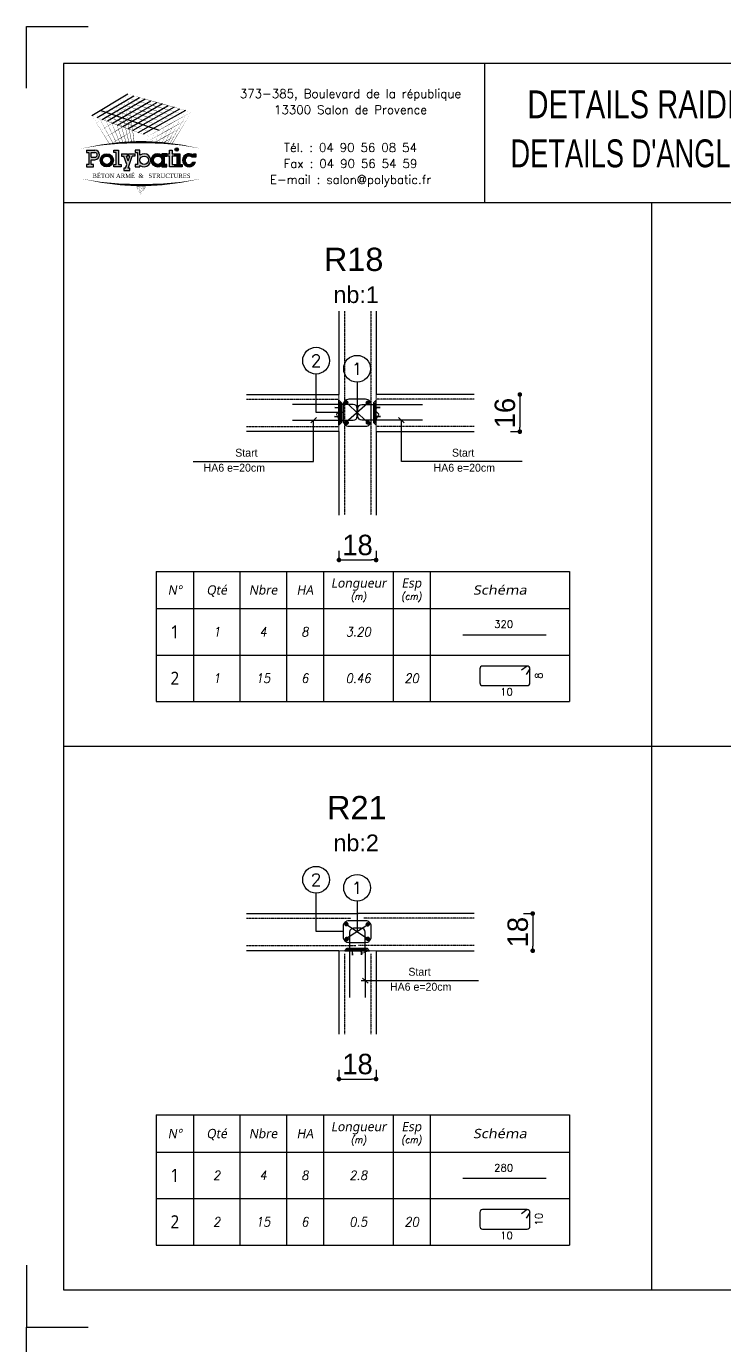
# Model space of a CAD drawing. Header units: metres. Extents: x -5618 to 118954, y -306 to 4637.
# Drawn here: x 1314 to 1689, y 1078 to 1787 of the extents above; entities that cross this region are included whole.
import ezdxf
from ezdxf.enums import TextEntityAlignment as Align

# ---------------------------------------------------------------- set-up
doc = ezdxf.new("R2010")
doc.units = ezdxf.units.M
doc.linetypes.add('STRICHPUNKT2_S11', pattern=[0.9, 0.7, -0.1, 0, -0.1])
for name, color, linetype in [('COTATION', 1, 'Continuous'), ('GO-CARTOUCHE', 7, 'Continuous'), ('GO-FER-HA', 140, 'Continuous'), ('GO-TEXTE', 9, 'Continuous'), ('GO-TEXTE-FER', 3, 'Continuous'), ('préfa v', 2, 'Continuous'), ('STR_VOI-POT', 6, 'Continuous')]:
    doc.layers.add(name, color=color, linetype=linetype)
doc.layers.add('STR_AXES', color=4, linetype='STRICHPUNKT2_S11', lineweight=25)
doc.styles.add('ARIAL', font='ARIAL.TTF')
doc.styles.add('Lucida', font='LSANSI.TTF')
doc.styles.add('POLYBATIC', font='TIMES.TTF')
doc.styles.add('schéma', font='simplex.shx')
doc.styles.add('Tableau', font='romans.shx', dxfattribs={"width": 0.9, "oblique": 10})
doc.styles.add('Tableau2', font='trebuc.TTF', dxfattribs={"width": 0.9, "oblique": 10})
doc.styles.add('TEXTE', font='romans.shx')
doc.styles.add('TEXTEBA', font='ARIAL.TTF')
doc.dimstyles.new('COUPE-20', dxfattribs={"dimscale": 0.5, "dimtxt": 22, "dimasz": 5, "dimexe": 0.05, "dimexo": 0, "dimgap": 5, "dimtad": 1, "dimdec": 0, "dimdsep": 46, "dimtxsty": 'Standard', "dimblk1": 'DOT', "dimblk2": 'DOT', "dimsah": 1, "dimcen": 0, "dimdle": 150, "dimclrd": 1, "dimclre": 1, "dimclrt": 7, "dimadec": 0, "dimazin": 0, "dimtfac": 1, "dimtdec": 0, "dimtix": 1, "dimtmove": 2, "dimatfit": 3, "dimldrblk": 'DOT', "dimfxl": 0, "dimtvp": 1, "dimtolj": 1, "dimtzin": 0, "dimarcsym": 0})

# ---------------------------------------------------------------- blocks, each defined once
blk = doc.blocks.new('A$C492E529B')
h = blk.add_hatch(color=256)
h.paths.add_polyline_path([(-1.983, 0.1), (-2.083, 0.1), (-2.083, 0.3), (-1.933, 0.3, 1), (-1.933, 0.7), (-2.283, 0.7), (-2.283, 0.6), (-2.183, 0.6), (-2.183, 0.1), (-2.283, 0.1), (-2.283, 0), (-1.983, 0)])
h.paths.add_polyline_path([(-2.083, 0.4), (-2.083, 0.6), (-1.933, 0.6, -1), (-1.933, 0.4)], flags=16)
for color, points in [(256, [(-0.938, 0.7), (-1.138, 0.7), (-1.138, 0.6), (-1.038, 0.6), (-1.038, 0.1), (-1.138, 0.1), (-1.138, 0), (-0.838, 0), (-0.838, 0.1), (-0.938, 0.1)]), (256, [(1.393, 0.55), (1.292, 0.55), (1.292, 0.7), (1.193, 0.7), (1.193, 0.55), (1.093, 0.55), (1.093, 0.45), (1.193, 0.45), (1.193, 0), (1.393, 0), (1.393, 0.1), (1.292, 0.1), (1.292, 0.45), (1.393, 0.45)]), (140, [(1.413, 0.725, 1), (1.563, 0.725, 1)]), (256, [(-0.367, 0.45), (-0.268, 0.45), (-0.268, 0.55), (-0.523, 0.55), (-0.523, 0.45), (-0.473, 0.45), (-0.543, 0.253), (-0.612, 0.45), (-0.562, 0.45), (-0.562, 0.55), (-0.818, 0.55), (-0.818, 0.45), (-0.718, 0.45), (-0.595, 0.101), (-0.648, -0.05), (-0.718, -0.05), (-0.718, -0.15), (-0.468, -0.15), (-0.468, -0.05), (-0.543, -0.05)]), (256, [(1.613, 0.55), (1.413, 0.55), (1.413, 0.45), (1.513, 0.45), (1.513, 0.1), (1.413, 0.1), (1.413, 0), (1.712, 0), (1.712, 0.1), (1.613, 0.1)]), (256, [(2.13, 0.4), (2.283, 0.4), (2.283, 0.55), (2.183, 0.55), (2.183, 0.487, 3.359496), (2.272, 0.2), (2.166, 0.2, -3.125802)])]:
    blk.add_hatch(color=color).paths.add_polyline_path(points)
h = blk.add_hatch(color=256)
h.paths.add_polyline_path([(-0.047, 0.487), (-0.047, 0.7), (-0.248, 0.7), (-0.248, 0.6), (-0.147, 0.6), (-0.147, 0.1), (-0.248, 0.1), (-0.248, 0), (-0.047, 0), (-0.047, 0.063, 2.12132)])
h.paths.add_polyline_path([(-0.047, 0.275, -1), (0.303, 0.275, -1)], flags=16)
h = blk.add_hatch(color=256)
h.paths.add_polyline_path([(-1.158, 0.275, 1), (-1.708, 0.275, 1)])
h.paths.add_polyline_path([(-1.608, 0.275, -1), (-1.258, 0.275, -1)], flags=16)
h = blk.add_hatch(color=256)
h.paths.add_polyline_path([(1.073, 0.1), (0.973, 0.1), (0.973, 0.45), (1.073, 0.45), (1.073, 0.55), (0.873, 0.55), (0.873, 0.487, 2.12132), (0.873, 0.063), (0.873, 0), (1.073, 0)])
h.paths.add_polyline_path([(0.523, 0.275, -1), (0.873, 0.275, -1)], flags=16)
for p, q in [((-0.595, 0.101), (-0.718, 0.45)), ((-0.648, -0.05), (-0.595, 0.101)), ((-0.543, 0.253), (-0.612, 0.45)), ((-0.543, -0.05), (-0.367, 0.45)), ((-0.543, 0.253), (-0.473, 0.45)), ((0.873, 0.55), (0.873, 0.487)), ((1.073, 0.55), (0.873, 0.55)), ((0.873, 0.063), (0.873, 0)), ((0.973, 0.1), (0.973, 0.45)), ((0.973, 0.45), (1.073, 0.45)), ((1.073, 0.1), (0.973, 0.1)), ((1.073, 0.45), (1.073, 0.55)), ((1.073, 0), (1.073, 0.1)), ((2.166, 0.2), (2.272, 0.2)), ((0.873, 0), (1.073, 0))]:
    blk.add_line(p, q)
for points in [[(-2.283, 0.7), (-1.933, 0.7)], [(-2.283, 0.7), (-2.283, 0.6), (-2.183, 0.6), (-2.183, 0.1), (-2.283, 0.1), (-2.283, 0), (-1.983, 0), (-1.983, 0.1), (-2.083, 0.1), (-2.083, 0.3), (-1.933, 0.3)], [(-2.083, 0.4), (-2.083, 0.6), (-1.933, 0.6)], [(-1.138, 0.7), (-0.938, 0.7), (-0.938, 0.1), (-0.838, 0.1), (-0.838, 0), (-1.138, 0), (-1.138, 0.1), (-1.038, 0.1), (-1.038, 0.6), (-1.138, 0.6), (-1.138, 0.7)], [(-0.248, 0.7), (-0.248, 0.6), (-0.147, 0.6), (-0.147, 0.1), (-0.248, 0.1), (-0.248, 0), (-0.047, 0), (-0.047, 0.063)], [(-0.047, 0.487), (-0.047, 0.7), (-0.248, 0.7)], [(1.093, 0.55), (1.193, 0.55), (1.193, 0.7), (1.292, 0.7), (1.292, 0.55), (1.393, 0.55), (1.393, 0.45), (1.292, 0.45), (1.292, 0.1), (1.393, 0.1), (1.393, 0), (1.193, 0), (1.193, 0.45), (1.093, 0.45)], [(-2.083, 0.4), (-1.933, 0.4)], [(-0.818, 0.55), (-0.562, 0.55)], [(-0.818, 0.55), (-0.818, 0.45), (-0.718, 0.45)], [(-0.612, 0.45), (-0.562, 0.45), (-0.562, 0.55)], [(-0.523, 0.55), (-0.268, 0.55), (-0.268, 0.45), (-0.367, 0.45)], [(-0.473, 0.45), (-0.523, 0.45), (-0.523, 0.55)], [(1.093, 0.45), (1.093, 0.55)], [(1.413, 0.45), (1.413, 0.55), (1.613, 0.55), (1.613, 0.1), (1.712, 0.1), (1.712, 0), (1.413, 0), (1.413, 0.1), (1.513, 0.1), (1.513, 0.45), (1.413, 0.45)], [(2.183, 0.487), (2.183, 0.55), (2.283, 0.55), (2.283, 0.4), (2.13, 0.4)], [(-0.648, -0.05), (-0.718, -0.05), (-0.718, -0.15), (-0.468, -0.15), (-0.468, -0.05), (-0.543, -0.05)]]:
    blk.add_lwpolyline(points)
at = {"color": 140}
blk.add_circle((1.488, 0.725), 0.075, dxfattribs=at)
for centre, radius in [((-1.433, 0.275), 0.275), ((-1.433, 0.275), 0.175), ((0.128, 0.275), 0.175), ((0.698, 0.275), 0.175)]:
    blk.add_circle(centre, radius)
for centre, radius, start, end in [((-1.933, 0.5), 0.2, 270, 90), ((-1.933, 0.5), 0.1, 270, 90), ((0.128, 0.275), 0.275, 230.4788, 129.5212), ((0.698, 0.275), 0.275, 50.4788, 309.5212), ((2.008, 0.275), 0.275, 50.4788, 344.1734), ((2.008, 0.275), 0.175, 45.5847, 334.6231)]:
    blk.add_arc(centre, radius, start, end)
blk = doc.blocks.new('POLYBATIC')
at = {"color": 140}
for p, q in [((-0.43, 3.281), (-1.602, 2.578)), ((-1.435, 2.518), (-0.241, 3.228)), ((-1.268, 2.457), (-0.053, 3.175)), ((0.135, 3.121), (-1.101, 2.397)), ((-0.934, 2.337), (0.323, 3.068)), ((-0.767, 2.276), (0.511, 3.015)), ((-1.309, 2.754), (0.586, 2.109)), ((0.7, 2.962), (-0.6, 2.216)), ((-0.433, 2.156), (0.888, 2.908)), ((1.076, 2.855), (-0.266, 2.095)), ((-0.099, 2.035), (1.264, 2.802)), ((1.452, 2.749), (0.067, 1.974))]:
    blk.add_line(p, q, dxfattribs=at)
for points in [[(-1.016, 2.93, 0.0156, 0, 0), (-0.43, 3.281, 0, 0, 0)], [(0.122, 2.71, 0.0156, 0, 0), (-0.869, 3.018, 0, 0, 0)], [(-0.491, 1.706, 0.0136, 0, 0), (-0.869, 3.018, 0, 0, 0)], [(-0.838, 2.873, 0.0156, 0, 0), (-0.241, 3.228, 0, 0, 0)], [(0.283, 2.803, 0.0156, 0, 0), (-0.723, 3.105, 0, 0, 0)], [(-0.398, 1.71, 0.014, 0, 0), (-0.723, 3.105, 0, 0, 0)], [(-0.661, 2.816, 0.0156, 0, 0), (-0.053, 3.175, 0, 0, 0)], [(0.444, 2.896, 0.0156, 0, 0), (-0.576, 3.193, 0, 0, 0)], [(-0.309, 1.714, 0.0145, 0, 0), (-0.576, 3.193, 0, 0, 0)], [(-0.483, 2.759, 0.0156, 0, 0), (0.135, 3.121, 0, 0, 0)], [(0.605, 2.988, 0.0156, 0, 0), (-0.43, 3.281, 0, 0, 0)], [(-0.225, 1.716, 0.0149, 0, 0), (-0.43, 3.281, 0, 0, 0)], [(-0.305, 2.702, 0.0156, 0, 0), (0.323, 3.068, 0, 0, 0)], [(-0.128, 2.646, 0.0156, 0, 0), (0.511, 3.015, 0, 0, 0)], [(-1.602, 2.578, 0, 0.0156, 0), (-1.016, 2.93, 0, 0, 0)], [(-0.684, 2.246, 0.0156, 0, 0), (-1.602, 2.578, 0, 0, 0)], [(-1.031, 1.66, 0.0111, 0, 0), (-1.602, 2.578, 0, 0, 0)], [(-1.456, 2.344, 0, 0.0156, 0), (-0.923, 2.663, 0, 0, 0)], [(-0.522, 2.339, 0.0156, 0, 0), (-1.455, 2.666, 0, 0, 0)], [(-0.913, 1.673, 0.0116, 0, 0), (-1.455, 2.666, 0, 0, 0)], [(-1.435, 2.518, 0, 0.0156, 0), (-0.838, 2.873, 0, 0, 0)], [(-0.361, 2.432, 0.0156, 0, 0), (-1.309, 2.754, 0, 0, 0)], [(-0.8, 1.684, 0.0121, 0, 0), (-1.309, 2.754, 0, 0, 0)], [(-1.268, 2.457, 0, 0.0156, 0), (-0.661, 2.816, 0, 0, 0)], [(-0.2, 2.524, 0.0156, 0, 0), (-1.162, 2.842, 0, 0, 0)], [(-0.692, 1.693, 0.0126, 0, 0), (-1.162, 2.842, 0, 0, 0)], [(-1.101, 2.397, 0, 0.0156, 0), (-0.483, 2.759, 0, 0, 0)], [(-0.039, 2.617, 0.0156, 0, 0), (-1.016, 2.93, 0, 0, 0)], [(-0.589, 1.7, 0.0131, 0, 0), (-1.016, 2.93, 0, 0, 0)], [(-0.934, 2.337, 0, 0.0156, 0), (-0.305, 2.702, 0, 0, 0)], [(-0.391, 2.983, 0, 0.0156, 0), (-0.923, 2.663, 0, 0, 0)], [(-0.352, 2.685, 0, 0.0156, 0), (-0.831, 2.397, 0, 0, 0)], [(-0.767, 2.276, 0, 0.0156, 0), (-0.128, 2.646, 0, 0, 0)], [(-0.6, 2.216, 0, 0.0156, 0), (0.05, 2.589, 0, 0, 0)], [(0.937, 2.305, 0, 0.0156, 0), (-0.039, 2.617, 0, 0, 0)], [(0.05, 2.589, 0.0156, 0, 0), (0.7, 2.962, 0, 0, 0)], [(1.113, 2.402, 0, 0.0156, 0), (0.122, 2.71, 0, 0, 0)], [(0.227, 2.532, 0.0156, 0, 0), (0.888, 2.908, 0, 0, 0)], [(1.289, 2.5, 0, 0.0156, 0), (0.283, 2.803, 0, 0, 0)], [(0.405, 2.475, 0.0156, 0, 0), (1.076, 2.855, 0, 0, 0)], [(1.465, 2.598, 0, 0.0156, 0), (0.444, 2.896, 0, 0, 0)], [(0.582, 2.418, 0.0156, 0, 0), (1.264, 2.802, 0, 0, 0)], [(1.641, 2.695, 0, 0.0156, 0), (0.605, 2.988, 0, 0, 0)], [(0.76, 2.362, 0.0156, 0, 0), (1.452, 2.749, 0, 0, 0)], [(0.937, 2.305, 0.0156, 0, 0), (1.641, 2.695, 0, 0, 0)], [(0.942, 1.67, 0.0112, 0, 0), (1.465, 2.598, 0, 0, 0)], [(1.012, 1.663, 0.012, 0, 0), (1.641, 2.695, 0, 0, 0)], [(-1.31, 2.109, 0, 0.0156, 0), (-0.831, 2.397, 0, 0, 0)], [(-0.312, 2.386, 0, 0.0156, 0), (-0.739, 2.131, 0, 0, 0)], [(0.234, 1.914, 0, 0.0156, 0), (-0.684, 2.246, 0, 0, 0)], [(0.41, 2.012, 0, 0.0156, 0), (-0.522, 2.339, 0, 0, 0)], [(-0.433, 2.156, 0, 0.0156, 0), (0.227, 2.532, 0, 0, 0)], [(0.586, 2.109, 0, 0.0156, 0), (-0.361, 2.432, 0, 0, 0)], [(-0.266, 2.095, 0, 0.0156, 0), (0.405, 2.475, 0, 0, 0)], [(0.762, 2.207, 0, 0.0156, 0), (-0.2, 2.524, 0, 0, 0)], [(-0.099, 2.035, 0, 0.0156, 0), (0.582, 2.418, 0, 0, 0)], [(0.067, 1.974, 0, 0.0156, 0), (0.76, 2.362, 0, 0, 0)], [(0.234, 1.914, 0, 0.0156, 0), (0.937, 2.305, 0, 0, 0)], [(0.587, 1.7, 0.00718, 0, 0), (0.762, 2.207, 0, 0, 0)], [(0.689, 1.693, 0.0083, 0, 0), (0.937, 2.305, 0, 0, 0)], [(0.765, 1.884, 0.0156, 0, 0), (1.342, 2.205, 0, 0, 0)], [(0.781, 1.685, 0.00933, 0, 0), (1.113, 2.402, 0, 0, 0)], [(0.852, 2.095, 0.0156, 0, 0), (1.491, 2.45, 0, 0, 0)], [(0.865, 1.678, 0.0103, 0, 0), (1.289, 2.5, 0, 0, 0)], [(-1.953, 1.508, 0, 0.0781, -0.053843), (0, 1.719, 0, 0, 0)], [(-1.165, 1.875, 0, 0.0156, 0), (-0.739, 2.131, 0, 0, 0)], [(-1.019, 1.641, 0, 0.0156, 0), (-0.646, 1.864, 0, 0, 0)], [(-0.273, 2.088, 0, 0.0156, 0), (-0.646, 1.864, 0, 0, 0)], [(-0.234, 1.79, 0, 0.00638, 0), (-0.365, 1.711, 0, 0.00638, 0)], [(1.953, 1.508, 0, 0.0781, 0.053843), (0, 1.719, 0, 0, 0)], [(0.213, 1.74, 0, 0.0156, 0), (0.852, 2.095, 0, 0, 0)], [(0.21, 1.716, 0.00323, 0, 0), (0.234, 1.914, 0, 0, 0)], [(0.349, 1.712, 0.00465, 0, 0), (0.41, 2.012, 0, 0, 0)], [(0.447, 1.708, 0.00693, 0.0156, 0), (0.767, 1.886, 0, 0, 0)], [(0.474, 1.706, 0.00597, 0, 0), (0.586, 2.109, 0, 0, 0)], [(0.68, 1.675, 0.0156, 0, 0), (1.193, 1.96, 0, 0, 0)], [(0.96, 1.668, 0.00293, 0, 0), (1.044, 1.715, 0, 0, 0)], [(-1.953, 0.523, 0, 0.0781, 0.053843), (0, 0.312, 0, 0, 0)], [(1.953, 0.523, 0, 0.0781, -0.053843), (0, 0.312, 0, 0, 0)], [(0, 0, 0, 0.00381, 0), (-0.195, 0.315, 0, 0.00381, 0)], [(0, 0, 0, 0.00368, 0), (-0.171, 0.314, 0, 0.00368, 0)], [(0, 0, 0, 0.00356, 0), (-0.149, 0.314, 0, 0.00356, 0)], [(0, 0, 0, 0.00345, 0), (-0.128, 0.313, 0, 0.00345, 0)], [(0, 0, 0, 0.00334, 0), (-0.109, 0.313, 0, 0.00334, 0)], [(0, 0, 0, 0.00324, 0), (-0.09, 0.313, 0, 0.00324, 0)], [(0, 0, 0, 0.00315, 0), (-0.073, 0.313, 0, 0.00315, 0)], [(0, 0, 0, 0.00306, 0), (-0.056, 0.313, 0, 0.00306, 0)], [(0, 0, 0, 0.00306, 0), (-0.056, 0.313, 0, 0.00306, 0)], [(0, 0, 0, 0.00298, 0), (-0.041, 0.313, 0, 0.00298, 0)], [(0, 0, 0, 0.0051, 0), (0.038, 0.313, 0, 0.0051, 0)], [(0, 0, 0, 0.00425, 0), (0.127, 0.313, 0, 0.00425, 0)], [(0, 0, 0, 0.00408, 0), (0.145, 0.314, 0, 0.00408, 0)], [(0, 0, 0, 0.00392, 0), (0.162, 0.314, 0, 0.00392, 0)], [(0, 0, 0, 0.00378, 0), (0.177, 0.314, 0, 0.00378, 0)], [(0, 0, 0, 0.00365, 0), (0.191, 0.315, 0, 0.00365, 0)], [(0, 0, 0, 0.00486, 0), (0.064, 0.313, 0, 0.00486, 0)], [(0, 0, 0, 0.00464, 0), (0.087, 0.313, 0, 0.00464, 0)], [(0, 0, 0, 0.00443, 0), (0.108, 0.313, 0, 0.00443, 0)]]:
    blk.add_lwpolyline(points, format="xyseb", dxfattribs=at)
at = {"color": 5, "xscale": 0.78125, "yscale": 0.78125, "zscale": 0.78125}
blk.add_blockref('A$C492E529B', (0, 0.91), dxfattribs=at)
at = {"lineweight": 60, "style": 'POLYBATIC'}
for s, p in [('BÉTON ARMÉ', (-1.587, 0.547)), ('STRUCTURES', (0.24, 0.547))]:
    blk.add_text(s, height=0.1406, dxfattribs=at).set_placement(p)
at = {"color": 140, "style": 'POLYBATIC'}
blk.add_text('&', height=0.141, dxfattribs=at).set_placement((0, 0.547), align=Align.CENTER)
blk = doc.blocks.new('_DOT')
at = {"color": 0, "linetype": 'ByBlock'}
blk.add_line((-0.5, 0), (-1, 0), dxfattribs=at)
at = {"color": 0, "linetype": 'ByBlock', "const_width": 0.5}
blk.add_lwpolyline([(-0.25, 0, 1), (0.25, 0, 1)], format="xyb", close=True, dxfattribs=at)
blk = doc.blocks.new('*D1406')
at = {"layer": 'COTATION', "color": 1, "lineweight": -2}
for p, q in [((1481.82, 1505.28), (1481.82, 1500.26)), ((1501.82, 1505.28), (1501.82, 1500.26)), ((1484.32, 1500.28), (1499.32, 1500.28))]:
    blk.add_line(p, q, dxfattribs=at)
at = {"layer": 'DEFPOINTS', "color": 0, "lineweight": -3}
for p in [(1481.82, 1524.41), (1501.82, 1524.41), (1501.82, 1500.28)]:
    blk.add_point(p, dxfattribs=at)
at = {"layer": 'COTATION', "color": 1, "lineweight": -2, "xscale": 2.5, "yscale": 2.5, "zscale": 2.5, "rotation": 180}
blk.add_blockref('_DOT', (1481.82, 1500.28), dxfattribs=at)
at = {"layer": 'COTATION', "color": 1, "lineweight": -2, "xscale": 2.5, "yscale": 2.5, "zscale": 2.5}
blk.add_blockref('_DOT', (1501.82, 1500.28), dxfattribs=at)
at = {"layer": 'COTATION', "color": 7, "insert": (1491.82, 1508.28), "char_height": 11, "attachment_point": 5}
blk.add_mtext('\\A1;18', dxfattribs=at)
blk = doc.blocks.new('Barre libre')
at = {"layer": 'GO-TEXTE-FER'}
for p, q in [((0, 0), (0, -1)), ((0, 0), (8.9, 0)), ((0.8, 0), (0.8, -1)), ((1.8, 0), (1.8, -1)), ((2.8, 0), (2.8, -1)), ((3.6, 0), (3.6, -1)), ((5.1, 0), (5.1, -1)), ((5.9, 0), (5.9, -1)), ((8.9, 0), (8.9, -1)), ((0, -1), (8.9, -1))]:
    blk.add_line(p, q, dxfattribs=at)
at = {"layer": 'GO-TEXTE-FER', "color": 1}
blk.add_line((6.603, -0.563), (8.394, -0.563), dxfattribs=at)
at = {"layer": 'GO-TEXTE-FER', "color": 1, "style": 'Tableau'}
blk.add_attdef('Longueur', text='', height=0.16, dxfattribs=at).set_placement((7.481, -0.336), align=Align.MIDDLE_CENTER)
at = {"layer": 'GO-TEXTE-FER', "style": 'Tableau2', "width": 0.9}
blk.add_attdef('NUMERO', text='', height=0.28, dxfattribs=at).set_placement((0.4, -0.5), align=Align.MIDDLE_CENTER)
at = {"layer": 'GO-TEXTE-FER', "style": 'Tableau', "oblique": 10, "width": 0.9}
for tag, p in [('QUANTITE', (1.3, -0.5)), ('NOMBRE', (2.3, -0.5)), ('NUANCE', (3.2, -0.5)), ('LONGUEUR', (4.35, -0.5)), ('ESPACEMENTS', (5.5, -0.5))]:
    blk.add_attdef(tag, text='', height=0.2, dxfattribs=at).set_placement(p, align=Align.MIDDLE_CENTER)
blk = doc.blocks.new('Désignation')
at = {"layer": 'GO-TEXTE-FER'}
for p, q in [((0, 0.8), (8.9, 0.8)), ((0, 0.8), (0, 0)), ((0.8, 0.8), (0.8, 0)), ((1.8, 0.8), (1.8, 0)), ((2.8, 0.8), (2.8, 0)), ((3.6, 0.8), (3.6, 0)), ((5.1, 0.8), (5.1, 0)), ((5.9, 0.8), (5.9, 0)), ((8.9, 0.8), (8.9, 0)), ((0, 0), (8.9, 0))]:
    blk.add_line(p, q, dxfattribs=at)
at = {"layer": 'GO-TEXTE-FER', "style": 'Tableau2', "oblique": 10}
for s, p in [('Longueur', (4.356, 0.55)), ('Esp', (5.494, 0.55)), ('N°', (0.4, 0.4)), ('Qté', (1.3, 0.4)), ('Nbre', (2.3, 0.4)), ('HA', (3.2, 0.4))]:
    blk.add_text(s, height=0.2, dxfattribs=at).set_placement(p, align=Align.MIDDLE_CENTER)
at = {"layer": 'GO-TEXTE-FER', "color": 7, "style": 'Tableau', "oblique": 10, "width": 0.9}
for s, p in [('(m)', (4.356, 0.265)), ('(cm)', (5.494, 0.265))]:
    blk.add_text(s, height=0.15, dxfattribs=at).set_placement(p, align=Align.MIDDLE_CENTER)
at = {"layer": 'GO-TEXTE-FER', "style": 'Tableau2', "oblique": 10, "width": 1.2}
blk.add_text('Schéma', height=0.2, dxfattribs=at).set_placement((7.4, 0.4), align=Align.MIDDLE_CENTER)
blk = doc.blocks.new('Cadre')
at = {"layer": 'GO-TEXTE-FER'}
for p, q in [((0, 0), (0, -1)), ((0, 0), (8.9, 0)), ((0.8, 0), (0.8, -1)), ((1.8, 0), (1.8, -1)), ((2.8, 0), (2.8, -1)), ((3.6, 0), (3.6, -1)), ((5.1, 0), (5.1, -1)), ((5.9, 0), (5.9, -1)), ((8.9, 0), (8.9, -1)), ((0, -1), (8.9, -1))]:
    blk.add_line(p, q, dxfattribs=at)
at = {"layer": 'GO-TEXTE-FER', "color": 1}
for p, q in [((7.987, -0.237), (7.868, -0.328)), ((8.047, -0.297), (7.965, -0.422))]:
    blk.add_line(p, q, dxfattribs=at)
blk.add_lwpolyline([(6.967, -0.297), (6.967, -0.597, 0.414214), (7.027, -0.657), (7.987, -0.657, 0.414214), (8.047, -0.597), (8.047, -0.297, 0.414214), (7.987, -0.237), (7.027, -0.237, 0.414214)], format="xyb", close=True, dxfattribs=at)
at = {"layer": 'GO-TEXTE-FER', "color": 1, "style": 'Tableau'}
blk.add_attdef('Largeur', text='', height=0.16, rotation=90, dxfattribs=at).set_placement((8.237, -0.445), align=Align.MIDDLE_CENTER)
at = {"layer": 'GO-TEXTE-FER', "style": 'Tableau2', "width": 0.9}
blk.add_attdef('NUMERO', text='', height=0.28, dxfattribs=at).set_placement((0.4, -0.5), align=Align.MIDDLE_CENTER)
at = {"layer": 'GO-TEXTE-FER', "style": 'Tableau', "oblique": 10, "width": 0.9}
for tag, p in [('QUANTITE', (1.3, -0.5)), ('NOMBRE', (2.3, -0.5)), ('NUANCE', (3.2, -0.5)), ('LONGUEUR', (4.35, -0.5)), ('ESPACEMENTS', (5.5, -0.5))]:
    blk.add_attdef(tag, text='', height=0.2, dxfattribs=at).set_placement(p, align=Align.MIDDLE_CENTER)
at = {"layer": 'GO-TEXTE-FER', "color": 1, "style": 'Tableau'}
blk.add_attdef('Longueur', text='', height=0.16, dxfattribs=at).set_placement((7.542, -0.794), align=Align.MIDDLE_CENTER)
blk = doc.blocks.new('*D1445')
at = {"layer": 'DEFPOINTS', "color": 0, "lineweight": -3}
for p in [(1554.69, 1589.33, -306.69), (1554.69, 1569.33), (1579.2, 1569.33)]:
    blk.add_point(p, dxfattribs=at)
at = {"layer": 'STR_VOI-POT', "color": 1, "lineweight": -2}
for p, q in [((1578.82, 1589.33), (1579.22, 1589.33)), ((1579.2, 1586.83), (1579.2, 1571.83)), ((1574.2, 1569.33), (1579.22, 1569.33))]:
    blk.add_line(p, q, dxfattribs=at)
at = {"layer": 'STR_VOI-POT', "color": 1, "lineweight": -2, "xscale": 2.5, "yscale": 2.5, "zscale": 2.5}
for p, rotation in [((1579.2, 1589.33), 90), ((1579.2, 1569.33), 270)]:
    blk.add_blockref('_DOT', p, dxfattribs=dict(at, rotation=rotation))
at = {"layer": 'STR_VOI-POT', "color": 7, "insert": (1571.2, 1579.33), "char_height": 11, "attachment_point": 5, "rotation": 90}
blk.add_mtext('\\A1;16', dxfattribs=at)
blk = doc.blocks.new('stab2')
at = {"layer": 'GO-FER-HA'}
h = blk.add_hatch(dxfattribs=at)
h.set_pattern_fill('ANSI31', color=9, scale=6.075, angle=-630, style=0)
h.set_pattern_definition([(225, (395894.73794, 54992.6584), (-0.536959212, 0.536959212), [])])
h.paths.add_polyline_path([(0, -8.6), (-2, -6.5), (-2, -4.9), (0, -4.9)])
h.paths.add_polyline_path([(0, -4.9), (-2, -4.9), (-2, -1.7), (0, -1.9)])
h.paths.add_polyline_path([(0, -1.4), (-2, -1.7), (-2, 8), (0, 7.8)])
h.paths.add_polyline_path([(-1.6, 8.1), (0, 9.7), (0, 8.2)])
at = {"layer": 'GO-FER-HA', "color": 1}
for p, q in [((-14.1, 2.9), (-14.1, -3.2)), ((0.6, 5.9), (-11.1, 5.9)), ((0, 3.9), (-2.2, 3.7)), ((-2.2, 3.7), (3.5, 3.1)), ((-2, 7.6), (0, 9.7)), ((-2, -7.6), (-2, 7.6)), ((0, 9.7), (0, -9.7)), ((0, 3.1), (0, -3.1)), ((3.5, 3.1), (0, 3.1)), ((36, 5.9), (0.6, 5.9)), ((-11.1, -6.2), (36, -6.2)), ((0, -3.1), (-2.1, -3.4)), ((-2.1, -3.4), (3.2, -3.9)), ((0, -9.7), (-2, -7.6)), ((3.2, -3.9), (0, -3.9))]:
    blk.add_line(p, q, dxfattribs=at)
for centre, start_param, end_param in [((-11.1, 2.9), -0.785398, 0.785398), ((-11.1, -3.2), 0.785398, 2.356194)]:
    blk.add_ellipse(centre, major_axis=(-2.15, 2.15), ratio=1, start_param=start_param, end_param=end_param, dxfattribs=at)
blk = doc.blocks.new('*D1415')
at = {"layer": 'COTATION', "color": 1, "lineweight": -2}
for p, q in [((1481.82, 1225.96), (1481.82, 1220.94)), ((1501.82, 1225.96), (1501.82, 1220.94)), ((1484.32, 1220.96), (1499.32, 1220.96))]:
    blk.add_line(p, q, dxfattribs=at)
at = {"layer": 'DEFPOINTS', "color": 0, "lineweight": -3}
for p in [(1481.82, 1245.09), (1501.82, 1245.09), (1501.82, 1220.96)]:
    blk.add_point(p, dxfattribs=at)
at = {"layer": 'COTATION', "color": 1, "lineweight": -2, "xscale": 2.5, "yscale": 2.5, "zscale": 2.5, "rotation": 180}
blk.add_blockref('_DOT', (1481.82, 1220.96), dxfattribs=at)
at = {"layer": 'COTATION', "color": 1, "lineweight": -2, "xscale": 2.5, "yscale": 2.5, "zscale": 2.5}
blk.add_blockref('_DOT', (1501.82, 1220.96), dxfattribs=at)
at = {"layer": 'COTATION', "color": 7, "insert": (1491.82, 1228.96), "char_height": 11, "attachment_point": 5}
blk.add_mtext('\\A1;18', dxfattribs=at)
blk = doc.blocks.new('*D1416')
at = {"layer": 'COTATION', "color": 1, "lineweight": -2}
for p, q in [((1581.13, 1310.01), (1586.15, 1310.01)), ((1586.13, 1307.51), (1586.13, 1292.51)), ((1585.17, 1290.01), (1586.15, 1290.01))]:
    blk.add_line(p, q, dxfattribs=at)
at = {"layer": 'DEFPOINTS', "color": 0, "lineweight": -3}
for p in [(1554.69, 1310.01), (1555.09, 1290.01, -155.42), (1586.13, 1290.01)]:
    blk.add_point(p, dxfattribs=at)
at = {"layer": 'COTATION', "color": 1, "lineweight": -2, "xscale": 2.5, "yscale": 2.5, "zscale": 2.5}
for p, rotation in [((1586.13, 1310.01), 90), ((1586.13, 1290.01), 270)]:
    blk.add_blockref('_DOT', p, dxfattribs=dict(at, rotation=rotation))
at = {"layer": 'COTATION', "color": 7, "insert": (1578.13, 1300.01), "char_height": 11, "attachment_point": 5, "rotation": 90}
blk.add_mtext('\\A1;18', dxfattribs=at)

msp = doc.modelspace()

# ---------------------------------------------------------------- hatches: boundary and pattern name
at = {"layer": 'GO-FER-HA'}
h = msp.add_hatch(dxfattribs=at)
h.set_pattern_fill('ANSI31', color=9, scale=4.218928, angle=-540, style=0)
h.set_pattern_definition([(45, (-36699.3324, -273648.49785), (-0.3729040775, 0.3729040775), [])])
h.paths.add_polyline_path([(1497.56, 1290.01), (1496.16, 1291.41), (1495.03, 1291.41), (1495.03, 1290.01)])
h.paths.add_polyline_path([(1495.03, 1290.01), (1495.03, 1291.41), (1492.84, 1291.41), (1492.98, 1290.01)])
h.paths.add_polyline_path([(1492.61, 1290.01), (1492.83, 1291.41), (1486.05, 1291.41), (1486.19, 1290.01)])
h.paths.add_polyline_path([(1485.99, 1291.09), (1484.91, 1290.01), (1485.9, 1290.01)])

# ---------------------------------------------------------------- linework, layer by layer
for points in [[(1313.5, 1754.09), (1313.5, 1787.42), (1346.83, 1787.42)], [(1560.15, 1767.42), (1560.15, 1692.48)], [(2283.41, 1692.48), (1333.5, 1692.48)], [(1650.14, 1692.48), (1650.14, 1107.49)], [(2283.41, 1399.98), (1333.5, 1399.98)], [(1313.5, 1120.82), (1313.5, 1087.49), (1346.83, 1087.49)], [(1313.5, 1054.16), (1313.5, 1087.49), (1346.83, 1087.49)]]:
    msp.add_lwpolyline(points)
msp.add_lwpolyline([(1333.5, 1767.42), (1333.5, 1107.49), (2283.41, 1107.49), (2283.41, 1767.42)], close=True)
at = {"lineweight": 18}
for points in [[(1481.82, 1568.76), (1481.82, 1575.71), (1480.4, 1578.73), (1483.17, 1581.48), (1481.82, 1584.64), (1481.82, 1589.33)], [(1501.82, 1568.76), (1501.82, 1575.71), (1503.24, 1578.73), (1500.47, 1581.48), (1501.82, 1584.64), (1501.82, 1589.33)], [(1481.82, 1290.01), (1488.77, 1290.01), (1491.79, 1291.43), (1494.54, 1288.66), (1497.7, 1290.01), (1505.01, 1290.01)]]:
    msp.add_lwpolyline(points, dxfattribs=at)
at = {"layer": 'GO-CARTOUCHE', "color": 2, "ltscale": 3}
for p, q in [((1469.68, 1576.87), (1466.65, 1574.13)), ((1513.96, 1576.87), (1516.99, 1574.13)), ((1493.75, 1273.94), (1556.93, 1273.94)), ((1494.43, 1275.31), (1497.46, 1272.57))]:
    msp.add_line(p, q, dxfattribs=at)
for points in [[(1403.24, 1553.26), (1468.16, 1553.26), (1468.16, 1575.5)], [(1580.4, 1553.26), (1515.48, 1553.26), (1515.48, 1575.5)]]:
    msp.add_lwpolyline(points, dxfattribs=at)
at = {"layer": 'GO-FER-HA'}
for p, q in [((1469.5, 1579.61, -16.83), (1469.5, 1600.33, -16.83)), ((1491.55, 1596), (1491.55, 1579.71)), ((1485.41, 1574.17), (1497.29, 1584.82)), ((1485.77, 1584.96), (1497.34, 1574.27)), ((1484.08, 1579.61, -16.83), (1469.5, 1579.61, -16.83)), ((1469.5, 1300.29, -16.83), (1469.5, 1321.01, -16.83)), ((1491.55, 1316.68), (1491.55, 1300.38)), ((1484.08, 1300.29, -16.83), (1469.5, 1300.29, -16.83)), ((1485.41, 1296.33), (1497.29, 1304.18)), ((1485.77, 1304.32), (1497.34, 1296.43))]:
    msp.add_line(p, q, dxfattribs=at)
at = {"layer": 'GO-FER-HA', "color": 1}
for p, q in [((1487.51, 1300), (1487.51, 1289.47)), ((1493.84, 1302.11), (1489.62, 1302.11)), ((1495.95, 1289.47), (1495.95, 1300)), ((1484.91, 1290.01), (1486.31, 1291.41)), ((1484.91, 1290.01), (1498.34, 1290.01)), ((1484.91, 1290.01), (1487.96, 1290.01)), ((1486.31, 1291.41), (1496.94, 1291.41)), ((1487.51, 1289.47), (1487.51, 1264.86)), ((1488.51, 1290.01), (1495.92, 1290.01)), ((1488.55, 1290.01), (1488.69, 1291.55)), ((1488.69, 1291.55), (1489.1, 1287.6)), ((1489.1, 1287.6), (1489.1, 1290.01)), ((1493.39, 1290.01), (1493.61, 1291.46)), ((1493.61, 1291.46), (1493.98, 1287.78)), ((1493.98, 1287.78), (1493.98, 1290.01)), ((1495.95, 1289.47), (1495.95, 1264.86)), ((1496.51, 1290.01), (1498.34, 1290.01)), ((1498.34, 1290.01), (1496.94, 1291.41))]:
    msp.add_line(p, q, dxfattribs=at)
at = {"layer": 'GO-FER-HA', "color": 6, "linetype": 'Continuous', "const_width": 1.2}
for points in [[(1486.37, 1584.96, 1), (1485.17, 1584.96, 1)], [(1497.89, 1584.82, 1), (1496.69, 1584.82, 1)], [(1486.61, 1574.17, 1), (1485.41, 1574.17, 1)], [(1497.94, 1574.27, 1), (1496.74, 1574.27, 1)], [(1486.37, 1304.32, 1), (1485.17, 1304.32, 1)], [(1497.89, 1304.18, 1), (1496.69, 1304.18, 1)], [(1486.61, 1296.33, 1), (1485.41, 1296.33, 1)], [(1497.94, 1296.43, 1), (1496.74, 1296.43, 1)]]:
    msp.add_lwpolyline(points, format="xyb", close=True, dxfattribs=at)
at = {"layer": 'GO-FER-HA'}
for centre in [(1469.5, 1607.53, -16.83), (1491.55, 1603.2), (1469.5, 1328.21, -16.83), (1491.55, 1323.88)]:
    msp.add_circle(centre, 7.2, dxfattribs=at)
at = {"layer": 'GO-FER-HA', "color": 1}
for centre, start, end in [((1489.62, 1300), 90, 180), ((1493.84, 1300), 360, 90)]:
    msp.add_arc(centre, 2.11, start, end, dxfattribs=at)
at = {"layer": 'préfa v', "color": 2, "ltscale": 3}
for p, q in [((1481.82, 1634.24), (1481.82, 1589.33)), ((1501.82, 1634.24), (1501.82, 1589.33)), ((1481.82, 1569.33), (1432.11, 1569.33)), ((1481.82, 1569.33), (1481.82, 1524.41)), ((1501.82, 1569.33), (1501.82, 1524.41)), ((1501.82, 1569.33), (1554.69, 1569.33)), ((1481.82, 1290.01), (1432.11, 1290.01)), ((1481.82, 1290.01), (1481.82, 1245.09)), ((1501.82, 1290.01), (1501.82, 1245.09)), ((1501.82, 1290.01), (1554.69, 1290.01))]:
    msp.add_line(p, q, dxfattribs=at)
for points in [[(1432.11, 1589.33), (1481.82, 1589.33)], [(1432.11, 1310.01), (1492.13, 1310.01)]]:
    msp.add_lwpolyline(points, dxfattribs=at)
at = {"layer": 'préfa v', "color": 2, "ltscale": 3, "elevation": -306.69}
for points in [[(1554.69, 1589.33), (1501.82, 1589.33)], [(1554.69, 1310.01), (1492.13, 1310.01)]]:
    msp.add_lwpolyline(points, dxfattribs=at)
at = {"layer": 'STR_AXES', "ltscale": 0.5}
for p, q in [((1432.11, 1586.84, -153.35), (1481.82, 1586.84, -153.35)), ((1554.69, 1586.84, -460.04), (1501.82, 1586.84, -460.04)), ((1432.11, 1572.16, -152.21), (1481.82, 1572.16, -153.07)), ((1554.69, 1572.16, -458.79), (1501.82, 1572.16, -459.71)), ((1432.11, 1307.52, -153.35), (1488.13, 1307.52, -153.35)), ((1554.69, 1307.52, -460.04), (1495.13, 1307.52, -460.04)), ((1432.11, 1292.84, -152.21), (1490.88, 1292.84, -153.35)), ((1554.69, 1292.84, -458.79), (1492.39, 1292.84, -460.04))]:
    msp.add_line(p, q, dxfattribs=at)
for points in [[(1484.82, 1634.24), (1484.82, 1524.41)], [(1499.01, 1634.24), (1499.01, 1524.41)], [(1484.82, 1288.38), (1484.82, 1245.09)], [(1499.01, 1288.38), (1499.01, 1245.09)]]:
    msp.add_lwpolyline(points, dxfattribs=at)
at = {"layer": 'STR_VOI-POT'}
for points in [[(1484.08, 1575.35, 0.414214), (1487.12, 1572.31), (1496.14, 1572.31, 0.414214), (1499.18, 1575.35), (1499.18, 1583.73, 0.414214), (1496.14, 1586.77), (1487.12, 1586.77, 0.414214), (1484.08, 1583.73)], [(1484.08, 1297.5, 0.414214), (1487.12, 1294.47), (1496.14, 1294.47, 0.414214), (1499.18, 1297.5), (1499.18, 1303.09, 0.414214), (1496.14, 1306.12), (1487.12, 1306.12, 0.414214), (1484.08, 1303.09)]]:
    msp.add_lwpolyline(points, format="xyb", close=True, dxfattribs=at)

# ---------------------------------------------------------------- block references
at = {"xscale": 16.49835000000894, "yscale": 16.49834999989253, "zscale": 16.49835000000003}
msp.add_blockref('POLYBATIC', (1375.27, 1696.8), dxfattribs=at)
at = {"layer": 'GO-FER-HA', "yscale": 0.6944737500016345, "zscale": 0.8680921875003841, "rotation": 180}
for p, xscale in [((1481.82, 1579.62), 0.6944737500016345), ((1501.82, 1579.62), -0.6944737500016345)]:
    msp.add_blockref('stab2', p, dxfattribs=dict(at, xscale=xscale))
at = {"layer": 'GO-FER-HA', "xscale": 25, "yscale": 25, "zscale": 25}
for p in [(1383.48, 1474.13), (1383.48, 1181.63)]:
    msp.add_blockref('Désignation', p, dxfattribs=at)
for p, values in [((1383.48, 1449.13), {'NUMERO': '2', 'QUANTITE': '1', 'NOMBRE': '15', 'NUANCE': '6', 'Longueur': '10', 'Largeur': '8', 'LONGUEUR': '0.46', 'ESPACEMENTS': '20'}), ((1383.48, 1156.63), {'NUMERO': '2', 'QUANTITE': '2', 'NOMBRE': '15', 'NUANCE': '6', 'Longueur': '10', 'Largeur': '10', 'LONGUEUR': '0.5', 'ESPACEMENTS': '20'})]:
    msp.add_blockref('Cadre', p, dxfattribs=at).add_auto_attribs(values)
at = {"layer": 'GO-TEXTE-FER', "xscale": 25, "yscale": 25, "zscale": 25}
for p, values in [((1383.48, 1474.13), {'NUMERO': '1', 'QUANTITE': '1', 'NOMBRE': '4', 'NUANCE': '8', 'Longueur': '320', 'LONGUEUR': '3.20'}), ((1383.48, 1181.63), {'NUMERO': '1', 'QUANTITE': '2', 'NOMBRE': '4', 'NUANCE': '8', 'Longueur': '280', 'LONGUEUR': '2.8'})]:
    msp.add_blockref('Barre libre', p, dxfattribs=at).add_auto_attribs(values)

# ---------------------------------------------------------------- texts
at = {"style": 'schéma'}
for s, p in [('373-385, Boulevard de la république', (1488.03, 1748.88)), ('13300 Salon de Provence', (1488.03, 1740.25)), ('Tél. : 04 90 56 08 54', (1488.03, 1719.87)), ('Fax : 04 90 56 54 59', (1488.03, 1711.24)), ('E-mail : salon@polybatic.fr', (1488.03, 1702.61))]:
    msp.add_text(s, height=4.6662, dxfattribs=at).set_placement(p, align=Align.CENTER)
at = {"style": 'ARIAL'}
for s, width, p in [('DETAILS RAIDISSEURS POUR VOILES ', 0.75, (1583.29, 1737.98)), ("DETAILS D'ANGLES ET ABOUTS DE VOILES-4", 0.7, (1574.15, 1711.6))]:
    msp.add_text(s, height=15, dxfattribs=dict(at, width=width)).set_placement(p)
at = {"layer": 'GO-FER-HA', "style": 'TEXTE'}
for s, p in [('2', (1469.5, 1607.53, -16.83)), ('1', (1491.55, 1603.2)), ('2', (1469.5, 1328.21, -16.83)), ('1', (1491.55, 1323.88))]:
    msp.add_text(s, height=6.5, dxfattribs=at).set_placement(p, align=Align.MIDDLE_CENTER)
at = {"layer": 'GO-TEXTE', "style": 'TEXTEBA'}
for s, height, p in [('R18', 12.5, (1473.71, 1655.8)), ('nb:1', 9, (1478.84, 1638.56)), ('R21', 12.5, (1475.43, 1360.8)), ('nb:2', 9, (1478.84, 1343.56))]:
    msp.add_text(s, height=height, dxfattribs=at).set_placement(p)
at = {"layer": 'GO-TEXTE', "linetype": 'Continuous', "style": 'Lucida'}
for s, rotation, p in [('Start', 0.0018, (1425.98, 1555.88)), ('Start', 359.9982, (1542.66, 1555.88)), ('HA6 e=20cm', 0.0018, (1408.93, 1547.8)), ('HA6 e=20cm', 359.9982, (1532.76, 1547.8)), ('Start', 359.9982, (1519.19, 1276.56)), ('HA6 e=20cm', 359.9982, (1509.29, 1268.48))]:
    msp.add_text(s, height=4.256, rotation=rotation, dxfattribs=at).set_placement(p)

# ---------------------------------------------------------------- dimensions: what is measured, and where the dimension line sits
at = {"layer": 'COTATION'}
for base, p1, p2, picture, middle in [((1501.82, 1500.28), (1481.82, 1524.41), (1501.82, 1524.41), '*D1406', (1491.82, 1508.28)), ((1501.82, 1220.96), (1481.82, 1245.09), (1501.82, 1245.09), '*D1415', (1491.82, 1228.96))]:
    dim = msp.add_linear_dim(base=base, p1=p1, p2=p2, text='18', dimstyle='COUPE-20', dxfattribs=at)
    dim.commit()
    dim.dimension.update_dxf_attribs({"geometry": picture, "text_midpoint": middle})
dim = msp.add_linear_dim(base=(1586.13, 1290.01, -306.69), p1=(1554.69, 1310.01, -306.69), p2=(1555.09, 1290.01, -462.11), angle=90, text='18', dimstyle='COUPE-20', dxfattribs=at)
dim.commit()
dim.dimension.update_dxf_attribs({"geometry": '*D1416', "text_midpoint": (1578.13, 1300.01, -306.69)})
at = {"layer": 'STR_VOI-POT'}
dim = msp.add_linear_dim(base=(1579.2, 1569.33), p1=(1554.69, 1589.33, -306.69), p2=(1554.69, 1569.33), angle=90, text='16', dimstyle='COUPE-20', dxfattribs=at)
dim.commit()
dim.dimension.update_dxf_attribs({"geometry": '*D1445', "text_midpoint": (1571.2, 1579.33)})

doc.saveas('drawing.dxf')
